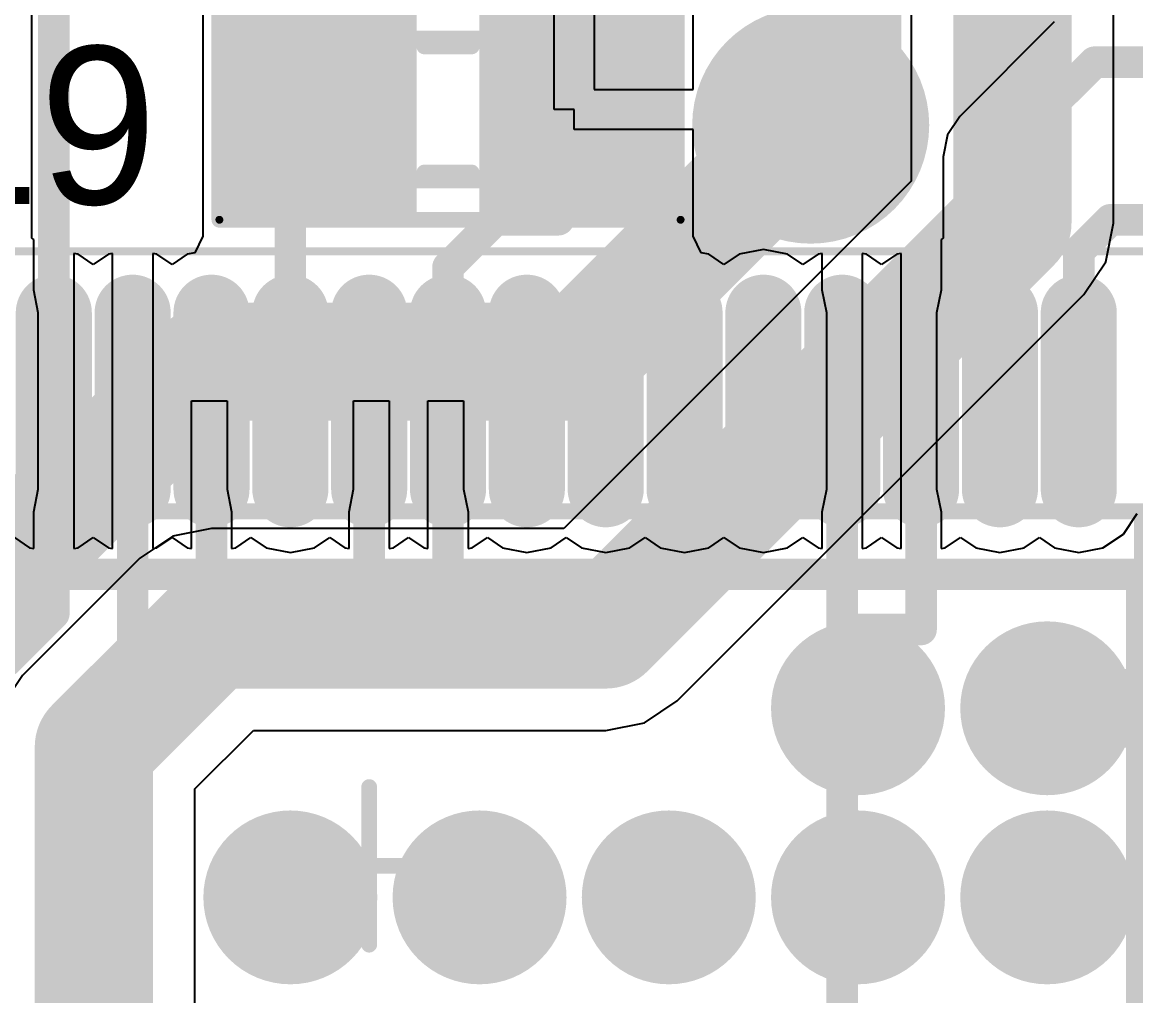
# Model space of a CAD drawing. Header units: millimetres. Extents: x 29.9 to 75.1, y 29.9 to 100.1.
# Drawn here: x 40.3 to 47.36, y 90.58 to 96.75 of the extents above; entities that cross this region are included whole.
import ezdxf

# ---------------------------------------------------------------- set-up
doc = ezdxf.new("R2010")
doc.units = ezdxf.units.MM
for name, color, linetype in [('BottomLayer', 5, 'Continuous'), ('BottomSolder', 6, 'Continuous'), ('Mechanical13', 56, 'Continuous'), ('Mechanical15', 56, 'Continuous'), ('MultiLayer', 9, 'Continuous'), ('TopLayer', 1, 'Continuous'), ('TopOverlay', 2, 'Continuous'), ('TopPaste', 8, 'Continuous'), ('TopSolder', 216, 'Continuous'), ('ViaHoleLayer', 16, 'Continuous')]:
    doc.layers.add(name, color=color, linetype=linetype)

# ---------------------------------------------------------------- blocks, each defined once
blk = doc.blocks.new('TSSOP38_1219')
at = {"layer": 'Mechanical13', "const_width": 0.0999998}
for points in [[(2.25000058, 4.90000036), (2.25000058, -4.899997819999999)], [(-2.24999804, -4.899997819999999), (2.25000058, -4.899997819999999)]]:
    blk.add_lwpolyline(points, dxfattribs=at)
at = {"layer": 'Mechanical13', "const_width": 0.0499999}
blk.add_lwpolyline([(2.2250019, -4.899997819999999, 1), (2.27499926, -4.899997819999999, 1)], format="xyb", close=True, dxfattribs=at)
blk.add_lwpolyline([(2.2250019, -4.899997819999999, 1), (2.27499926, -4.899997819999999, 1)], format="xyb", close=True, dxfattribs=at)
at = {"layer": 'Mechanical15'}
for points, const_width in [([(3.89999982, 5.1500024), (3.89999982, -5.149999859999999)], 0.0499999), ([(0, 0.50000154), (0, -0.499999)], 0.0999998), ([(-0.499999, 0), (0.50000154, 0)], 0.0999998)]:
    blk.add_lwpolyline(points, dxfattribs=dict(at, const_width=const_width))
at = {"layer": 'Mechanical15', "const_width": 0.0499999}
for points in [[(-0.02499868, 0.50000154, 1), (0.02499868, 0.50000154, 1)], [(-0.52499768, 0, 1), (-0.47500032, 0, 1)], [(0.47500286, 0, 1), (0.52500022, 0, 1)], [(-0.02499868, -0.499999, 1), (0.02499868, -0.499999, 1)]]:
    blk.add_lwpolyline(points, format="xyb", close=True, dxfattribs=at)
at = {"layer": 'TopLayer', "const_width": 0.2794}
for points in [[(2.38970312, 2.00000108), (3.51030032, 2.00000108)], [(2.38970312, 1.50000208), (3.51030032, 1.50000208)], [(2.38970312, 1.00000054), (3.51030032, 1.00000054)], [(2.38970312, 0.50000154), (3.51030032, 0.50000154)], [(2.38970312, 0), (3.51030032, 0)], [(2.38970312, -0.499999), (3.51030032, -0.499999)], [(2.38970312, -0.9999979999999999), (3.51030032, -0.9999979999999999)], [(2.38970312, -1.49999954), (3.51030032, -1.49999954)], [(2.38970312, -1.99999854), (3.51030032, -1.99999854)], [(2.38970312, -2.50000008), (3.51030032, -2.50000008)], [(2.38970312, -2.99999908), (3.51030032, -2.99999908)], [(2.38970312, -3.49999808), (3.51030032, -3.49999808)], [(2.38970312, -3.99999962), (3.51030032, -3.99999962)], [(2.38970312, -4.49999862), (3.51030032, -4.49999862)]]:
    blk.add_lwpolyline(points, dxfattribs=at)
at = {"layer": 'TopLayer', "const_width": 0.1397}
for points in [[(2.31985312, 2.00000108, 1), (2.45955312, 2.00000108, 1)], [(3.44045032, 2.00000108, 1), (3.58015032, 2.00000108, 1)], [(2.31985312, 1.50000208, 1), (2.45955312, 1.50000208, 1)], [(3.44045032, 1.50000208, 1), (3.58015032, 1.50000208, 1)], [(2.31985312, 1.00000054, 1), (2.45955312, 1.00000054, 1)], [(3.44045032, 1.00000054, 1), (3.58015032, 1.00000054, 1)], [(2.31985312, 0.50000154, 1), (2.45955312, 0.50000154, 1)], [(3.44045032, 0.50000154, 1), (3.58015032, 0.50000154, 1)], [(2.31985312, 0, 1), (2.45955312, 0, 1)], [(3.44045032, 0, 1), (3.58015032, 0, 1)], [(2.31985312, -0.499999, 1), (2.45955312, -0.499999, 1)], [(3.44045032, -0.499999, 1), (3.58015032, -0.499999, 1)], [(2.31985312, -0.9999979999999999, 1), (2.45955312, -0.9999979999999999, 1)], [(3.44045032, -0.9999979999999999, 1), (3.58015032, -0.9999979999999999, 1)], [(2.31985312, -1.49999954, 1), (2.45955312, -1.49999954, 1)], [(3.44045032, -1.49999954, 1), (3.58015032, -1.49999954, 1)], [(2.31985312, -1.99999854, 1), (2.45955312, -1.99999854, 1)], [(3.44045032, -1.99999854, 1), (3.58015032, -1.99999854, 1)], [(2.31985312, -2.50000008, 1), (2.45955312, -2.50000008, 1)], [(3.44045032, -2.50000008, 1), (3.58015032, -2.50000008, 1)], [(2.31985312, -2.99999908, 1), (2.45955312, -2.99999908, 1)], [(3.44045032, -2.99999908, 1), (3.58015032, -2.99999908, 1)], [(2.31985312, -3.49999808, 1), (2.45955312, -3.49999808, 1)], [(3.44045032, -3.49999808, 1), (3.58015032, -3.49999808, 1)], [(2.31985312, -3.99999962, 1), (2.45955312, -3.99999962, 1)], [(3.44045032, -3.99999962, 1), (3.58015032, -3.99999962, 1)], [(2.31985312, -4.49999862, 1), (2.45955312, -4.49999862, 1)], [(3.44045032, -4.49999862, 1), (3.58015032, -4.49999862, 1)]]:
    blk.add_lwpolyline(points, format="xyb", close=True, dxfattribs=at)
at = {"layer": 'TopOverlay', "const_width": 0.1999996}
for points in [[(1.85000138, 4.90000036), (1.85000138, -4.899997819999999)], [(-1.84999884, -4.899997819999999), (1.85000138, -4.899997819999999)]]:
    blk.add_lwpolyline(points, dxfattribs=at)
at = {"layer": 'TopOverlay', "const_width": 0.0999998}
blk.add_lwpolyline([(1.80000148, -4.899997819999999, 1), (1.90000128, -4.899997819999999, 1)], format="xyb", close=True, dxfattribs=at)
blk.add_lwpolyline([(1.80000148, -4.899997819999999, 1), (1.90000128, -4.899997819999999, 1)], format="xyb", close=True, dxfattribs=at)
at = {"layer": 'TopPaste', "const_width": 0.2794}
for points in [[(2.38970312, 2.00000108), (3.51030032, 2.00000108)], [(2.38970312, 1.50000208), (3.51030032, 1.50000208)], [(2.38970312, 1.00000054), (3.51030032, 1.00000054)], [(2.38970312, 0.50000154), (3.51030032, 0.50000154)], [(2.38970312, 0), (3.51030032, 0)], [(2.38970312, -0.499999), (3.51030032, -0.499999)], [(2.38970312, -0.9999979999999999), (3.51030032, -0.9999979999999999)], [(2.38970312, -1.49999954), (3.51030032, -1.49999954)], [(2.38970312, -1.99999854), (3.51030032, -1.99999854)], [(2.38970312, -2.50000008), (3.51030032, -2.50000008)], [(2.38970312, -2.99999908), (3.51030032, -2.99999908)], [(2.38970312, -3.49999808), (3.51030032, -3.49999808)], [(2.38970312, -3.99999962), (3.51030032, -3.99999962)], [(2.38970312, -4.49999862), (3.51030032, -4.49999862)]]:
    blk.add_lwpolyline(points, dxfattribs=at)
at = {"layer": 'TopPaste', "const_width": 0.1397}
for points in [[(2.31985312, 2.00000108, 1), (2.45955312, 2.00000108, 1)], [(3.44045032, 2.00000108, 1), (3.58015032, 2.00000108, 1)], [(2.31985312, 1.50000208, 1), (2.45955312, 1.50000208, 1)], [(3.44045032, 1.50000208, 1), (3.58015032, 1.50000208, 1)], [(2.31985312, 1.00000054, 1), (2.45955312, 1.00000054, 1)], [(3.44045032, 1.00000054, 1), (3.58015032, 1.00000054, 1)], [(2.31985312, 0.50000154, 1), (2.45955312, 0.50000154, 1)], [(3.44045032, 0.50000154, 1), (3.58015032, 0.50000154, 1)], [(2.31985312, 0, 1), (2.45955312, 0, 1)], [(3.44045032, 0, 1), (3.58015032, 0, 1)], [(2.31985312, -0.499999, 1), (2.45955312, -0.499999, 1)], [(3.44045032, -0.499999, 1), (3.58015032, -0.499999, 1)], [(2.31985312, -0.9999979999999999, 1), (2.45955312, -0.9999979999999999, 1)], [(3.44045032, -0.9999979999999999, 1), (3.58015032, -0.9999979999999999, 1)], [(2.31985312, -1.49999954, 1), (2.45955312, -1.49999954, 1)], [(3.44045032, -1.49999954, 1), (3.58015032, -1.49999954, 1)], [(2.31985312, -1.99999854, 1), (2.45955312, -1.99999854, 1)], [(3.44045032, -1.99999854, 1), (3.58015032, -1.99999854, 1)], [(2.31985312, -2.50000008, 1), (2.45955312, -2.50000008, 1)], [(3.44045032, -2.50000008, 1), (3.58015032, -2.50000008, 1)], [(2.31985312, -2.99999908, 1), (2.45955312, -2.99999908, 1)], [(3.44045032, -2.99999908, 1), (3.58015032, -2.99999908, 1)], [(2.31985312, -3.49999808, 1), (2.45955312, -3.49999808, 1)], [(3.44045032, -3.49999808, 1), (3.58015032, -3.49999808, 1)], [(2.31985312, -3.99999962, 1), (2.45955312, -3.99999962, 1)], [(3.44045032, -3.99999962, 1), (3.58015032, -3.99999962, 1)], [(2.31985312, -4.49999862, 1), (2.45955312, -4.49999862, 1)], [(3.44045032, -4.49999862, 1), (3.58015032, -4.49999862, 1)]]:
    blk.add_lwpolyline(points, format="xyb", close=True, dxfattribs=at)
at = {"layer": 'TopSolder', "const_width": 0.4826}
for points in [[(2.38970312, 2.00000108), (3.51030032, 2.00000108)], [(2.38970312, 1.50000208), (3.51030032, 1.50000208)], [(2.38970312, 1.00000054), (3.51030032, 1.00000054)], [(2.38970312, 0.50000154), (3.51030032, 0.50000154)], [(2.38970312, 0), (3.51030032, 0)], [(2.38970312, -0.499999), (3.51030032, -0.499999)], [(2.38970312, -0.9999979999999999), (3.51030032, -0.9999979999999999)], [(2.38970312, -1.49999954), (3.51030032, -1.49999954)], [(2.38970312, -1.99999854), (3.51030032, -1.99999854)], [(2.38970312, -2.50000008), (3.51030032, -2.50000008)], [(2.38970312, -2.99999908), (3.51030032, -2.99999908)], [(2.38970312, -3.49999808), (3.51030032, -3.49999808)], [(2.38970312, -3.99999962), (3.51030032, -3.99999962)], [(2.38970312, -4.49999862), (3.51030032, -4.49999862)]]:
    blk.add_lwpolyline(points, dxfattribs=at)
at = {"layer": 'TopSolder', "const_width": 0.2413}
for points in [[(2.26905312, 2.00000108, 1), (2.51035312, 2.00000108, 1)], [(3.38965032, 2.00000108, 1), (3.63095032, 2.00000108, 1)], [(2.26905312, 1.50000208, 1), (2.51035312, 1.50000208, 1)], [(3.38965032, 1.50000208, 1), (3.63095032, 1.50000208, 1)], [(2.26905312, 1.00000054, 1), (2.51035312, 1.00000054, 1)], [(3.38965032, 1.00000054, 1), (3.63095032, 1.00000054, 1)], [(2.26905312, 0.50000154, 1), (2.51035312, 0.50000154, 1)], [(3.38965032, 0.50000154, 1), (3.63095032, 0.50000154, 1)], [(2.26905312, 0, 1), (2.51035312, 0, 1)], [(3.38965032, 0, 1), (3.63095032, 0, 1)], [(2.26905312, -0.499999, 1), (2.51035312, -0.499999, 1)], [(3.38965032, -0.499999, 1), (3.63095032, -0.499999, 1)], [(2.26905312, -0.9999979999999999, 1), (2.51035312, -0.9999979999999999, 1)], [(3.38965032, -0.9999979999999999, 1), (3.63095032, -0.9999979999999999, 1)], [(2.26905312, -1.49999954, 1), (2.51035312, -1.49999954, 1)], [(3.38965032, -1.49999954, 1), (3.63095032, -1.49999954, 1)], [(2.26905312, -1.99999854, 1), (2.51035312, -1.99999854, 1)], [(3.38965032, -1.99999854, 1), (3.63095032, -1.99999854, 1)], [(2.26905312, -2.50000008, 1), (2.51035312, -2.50000008, 1)], [(3.38965032, -2.50000008, 1), (3.63095032, -2.50000008, 1)], [(2.26905312, -2.99999908, 1), (2.51035312, -2.99999908, 1)], [(3.38965032, -2.99999908, 1), (3.63095032, -2.99999908, 1)], [(2.26905312, -3.49999808, 1), (2.51035312, -3.49999808, 1)], [(3.38965032, -3.49999808, 1), (3.63095032, -3.49999808, 1)], [(2.26905312, -3.99999962, 1), (2.51035312, -3.99999962, 1)], [(3.38965032, -3.99999962, 1), (3.63095032, -3.99999962, 1)], [(2.26905312, -4.49999862, 1), (2.51035312, -4.49999862, 1)], [(3.38965032, -4.49999862, 1), (3.63095032, -4.49999862, 1)]]:
    blk.add_lwpolyline(points, format="xyb", close=True, dxfattribs=at)
blk = doc.blocks.new('SMD_C_0603_1291')
at = {"layer": 'Mechanical13', "const_width": 0.0999998}
for points in [[(0.8999982, 0.4499991), (-0.90000074, 0.4499991)], [(-0.90000074, 0.4499991), (-0.90000074, -0.45000164)], [(0.8999982, 0.4499991), (0.8999982, -0.45000164)], [(0.8999982, -0.45000164), (-0.90000074, -0.45000164)]]:
    blk.add_lwpolyline(points, dxfattribs=at)
at = {"layer": 'Mechanical13', "const_width": 0.0499999}
for points in [[(-0.9249994199999999, 0.4499991, 1), (-0.8750020599999999, 0.4499991, 1)], [(-0.9249994199999999, 0.4499991, 1), (-0.8750020599999999, 0.4499991, 1)], [(0.8749995199999999, 0.4499991, 1), (0.9249968799999999, 0.4499991, 1)], [(0.8749995199999999, 0.4499991, 1), (0.9249968799999999, 0.4499991, 1)], [(-0.9249994199999999, -0.45000164, 1), (-0.8750020599999999, -0.45000164, 1)], [(-0.9249994199999999, -0.45000164, 1), (-0.8750020599999999, -0.45000164, 1)], [(0.8749995199999999, -0.45000164, 1), (0.9249968799999999, -0.45000164, 1)], [(0.8749995199999999, -0.45000164, 1), (0.9249968799999999, -0.45000164, 1)]]:
    blk.add_lwpolyline(points, format="xyb", close=True, dxfattribs=at)
at = {"layer": 'Mechanical15', "const_width": 0.0499999}
for points in [[(1.44999964, 0.7000011399999999), (-1.47500086, 0.7000011399999999)], [(-1.47500086, 0.7000011399999999), (-1.47500086, -0.7000011399999999)], [(1.44999964, 0.7000011399999999), (1.44999964, -0.7000011399999999)], [(1.44999964, -0.7000011399999999), (-1.47500086, -0.7000011399999999)]]:
    blk.add_lwpolyline(points, dxfattribs=at)
at = {"layer": 'Mechanical15', "const_width": 0.02499868}
for points in [[(-1.4875002, 0.7000011399999999, 1), (-1.46250152, 0.7000011399999999, 1)], [(-1.4875002, 0.7000011399999999, 1), (-1.46250152, 0.7000011399999999, 1)], [(1.4375003, 0.7000011399999999, 1), (1.46249898, 0.7000011399999999, 1)], [(1.4375003, 0.7000011399999999, 1), (1.46249898, 0.7000011399999999, 1)], [(-1.4875002, -0.7000011399999999, 1), (-1.46250152, -0.7000011399999999, 1)], [(-1.4875002, -0.7000011399999999, 1), (-1.46250152, -0.7000011399999999, 1)], [(1.4375003, -0.7000011399999999, 1), (1.46249898, -0.7000011399999999, 1)], [(1.4375003, -0.7000011399999999, 1), (1.46249898, -0.7000011399999999, 1)]]:
    blk.add_lwpolyline(points, format="xyb", close=True, dxfattribs=at)
at = {"layer": 'TopLayer'}
for points in [[(-0.30000194, -0.5499989), (-0.30000194, 0.5499989), (-1.29999994, -0.5499989), (-1.29999994, 0.5499989)], [(1.2999974, -0.5499989), (1.2999974, 0.5499989), (0.2999994, -0.5499989), (0.2999994, 0.5499989)]]:
    blk.add_solid(points, dxfattribs=at)
at = {"layer": 'TopOverlay', "const_width": 0.0999998}
for points in [[(1.44999964, 0.7000011399999999), (-1.44999964, 0.7000011399999999)], [(-1.44999964, 0.7000011399999999), (-1.44999964, -0.7000011399999999)], [(1.44999964, 0.7000011399999999), (1.44999964, -0.7000011399999999)], [(0.1499997, 0.3999992), (-0.1499997, 0.3999992)], [(0.1499997, -0.40000174), (-0.1499997, -0.40000174)], [(1.44999964, -0.7000011399999999), (-1.44999964, -0.7000011399999999)]]:
    blk.add_lwpolyline(points, dxfattribs=at)
at = {"layer": 'TopOverlay', "const_width": 0.0499999}
for points in [[(-1.47499832, 0.7000011399999999, 1), (-1.42500096, 0.7000011399999999, 1)], [(-1.47499832, 0.7000011399999999, 1), (-1.42500096, 0.7000011399999999, 1)], [(1.42500096, 0.7000011399999999, 1), (1.47499832, 0.7000011399999999, 1)], [(1.42500096, 0.7000011399999999, 1), (1.47499832, 0.7000011399999999, 1)], [(-0.17499838, 0.3999992, 1), (-0.12500102, 0.3999992, 1)], [(0.12500102, 0.3999992, 1), (0.17499838, 0.3999992, 1)], [(-0.17499838, -0.40000174, 1), (-0.12500102, -0.40000174, 1)], [(0.12500102, -0.40000174, 1), (0.17499838, -0.40000174, 1)], [(-1.47499832, -0.7000011399999999, 1), (-1.42500096, -0.7000011399999999, 1)], [(-1.47499832, -0.7000011399999999, 1), (-1.42500096, -0.7000011399999999, 1)], [(1.42500096, -0.7000011399999999, 1), (1.47499832, -0.7000011399999999, 1)], [(1.42500096, -0.7000011399999999, 1), (1.47499832, -0.7000011399999999, 1)]]:
    blk.add_lwpolyline(points, format="xyb", close=True, dxfattribs=at)
at = {"layer": 'TopPaste'}
for points in [[(-0.30000194, -0.5499989), (-0.30000194, 0.5499989), (-1.29999994, -0.5499989), (-1.29999994, 0.5499989)], [(1.2999974, -0.5499989), (1.2999974, 0.5499989), (0.2999994, -0.5499989), (0.2999994, 0.5499989)]]:
    blk.add_solid(points, dxfattribs=at)
at = {"layer": 'TopSolder'}
for points in [[(-0.19840194, -0.6515989), (-0.19840194, 0.6515989), (-1.40159994, -0.6515989), (-1.40159994, 0.6515989)], [(1.4015974, -0.6515989), (1.4015974, 0.6515989), (0.1983994, -0.6515989), (0.1983994, 0.6515989)]]:
    blk.add_solid(points, dxfattribs=at)

msp = doc.modelspace()

# ---------------------------------------------------------------- linework, layer by layer
at = {"layer": 'BottomLayer'}
for p, q in [((47.2203272, 95.47900385999999), (47.2203272, 98.12100009999999)), ((45.937678, 97.55867712), (45.937678, 95.74464976)), ((45.937678, 95.74464976), (43.73435754, 93.54132675999999)), ((47.1715084, 95.2335789), (47.2203272, 95.47900385999999)), ((47.03248911999999, 95.02551987999999), (47.1715084, 95.2335789)), ((44.45348488, 92.44651818), (47.03248911999999, 95.02551987999999)), ((41.2545784, 93.49250796), (41.04651938, 93.35348614)), ((41.50000336, 93.54132675999999), (41.2545784, 93.49250796)), ((43.73435754, 93.54132675999999), (41.50000336, 93.54132675999999)), ((41.04651938, 93.35348614), (40.30051884, 92.60748559999999)), ((40.30051884, 92.60748559999999), (40.16149702, 92.39942658)), ((44.24542586, 92.30749636), (44.45348488, 92.44651818)), ((44.0000009, 92.25867756), (44.24542586, 92.30749636)), ((41.39532742, 91.88835825999999), (41.76564672, 92.25867756)), ((41.76564672, 92.25867756), (44.0000009, 92.25867756)), ((41.39532742, 89.51164216), (41.39532742, 91.88835825999999))]:
    msp.add_line(p, q, dxfattribs=at)
for points, const_width in [([(46.5790026, 95.47900385999999), (46.5790026, 98.12100009999999)], 0.75000104), ([(45.10000124, 96.10000083999999), (45.30000084, 96.10000083999999)], 0.75000104), ([(45.10000124, 96.10000083999999), (45.40000063999999, 95.80000143999999)], 0.75000104), ([(43.8000013, 94.60000129999999), (45.00000144, 95.80000143999999)], 0.75000104), ([(45.00000144, 95.80000143999999), (45.40000063999999, 95.80000143999999)], 0.75000104), ([(44.0000009, 92.90000216), (46.5790026, 95.47900385999999)], 0.75000104), ([(39.75000178, 92.85000226), (41.50000082, 94.60000129999999)], 0.75000104), ([(41.50000082, 94.60000129999999), (43.8000013, 94.60000129999999)], 0.75000104), ([(40.75400282, 92.15400161999999), (41.50000336, 92.90000216)], 0.75000104), ([(41.50000336, 92.90000216), (44.0000009, 92.90000216)], 0.75000104), ([(46.80000545999999, 92.40001077999999), (56.00000992, 92.40001077999999)], 0.499999), ([(40.75400282, 89.2459988), (40.75400282, 92.15400161999999)], 0.75000104)]:
    msp.add_lwpolyline(points, dxfattribs=dict(at, const_width=const_width))
for points, const_width in [([(44.97500022, 96.10000083999999, 1), (45.62500146, 96.10000083999999, 1)], 0.6499986999999999), ([(43.57500048, 96.20000064, 1), (44.02500212, 96.20000064, 1)], 0.4499991), ([(44.91250098, 96.10000083999999, 1), (45.2875015, 96.10000083999999, 1)], 0.37500052), ([(44.91250098, 96.10000083999999, 1), (45.2875015, 96.10000083999999, 1)], 0.37500052), ([(45.11250058, 96.10000083999999, 1), (45.4875011, 96.10000083999999, 1)], 0.37500052), ([(44.81250118, 95.80000143999999, 1), (45.1875017, 95.80000143999999, 1)], 0.37500052), ([(44.81250118, 95.80000143999999, 1), (45.1875017, 95.80000143999999, 1)], 0.37500052), ([(45.21250037999999, 95.80000143999999, 1), (45.58750089999999, 95.80000143999999, 1)], 0.37500052), ([(45.21250037999999, 95.80000143999999, 1), (45.58750089999999, 95.80000143999999, 1)], 0.37500052), ([(46.39150234, 95.47900385999999, 1), (46.76650286, 95.47900385999999, 1)], 0.37500052), ([(46.39150234, 95.47900385999999, 1), (46.76650286, 95.47900385999999, 1)], 0.37500052), ([(41.31250056, 94.60000129999999, 1), (41.68750108, 94.60000129999999, 1)], 0.37500052), ([(41.31250056, 94.60000129999999, 1), (41.68750108, 94.60000129999999, 1)], 0.37500052), ([(43.61250104, 94.60000129999999, 1), (43.98750156, 94.60000129999999, 1)], 0.37500052), ([(43.61250104, 94.60000129999999, 1), (43.98750156, 94.60000129999999, 1)], 0.37500052), ([(41.3125031, 92.90000216, 1), (41.68750362, 92.90000216, 1)], 0.37500052), ([(41.3125031, 92.90000216, 1), (41.68750362, 92.90000216, 1)], 0.37500052), ([(43.81250064, 92.90000216, 1), (44.18750116, 92.90000216, 1)], 0.37500052), ([(43.81250064, 92.90000216, 1), (44.18750116, 92.90000216, 1)], 0.37500052), ([(45.3750045, 92.40001077999999, 1), (45.82500614, 92.40001077999999, 1)], 0.4499991), ([(46.57500464, 92.40001077999999, 1), (47.02500628, 92.40001077999999, 1)], 0.4499991), ([(46.67500698, 92.40001077999999, 1), (46.92500394, 92.40001077999999, 1)], 0.2499995), ([(40.56650256, 92.15400161999999, 1), (40.94150308, 92.15400161999999, 1)], 0.37500052), ([(40.56650256, 92.15400161999999, 1), (40.94150308, 92.15400161999999, 1)], 0.37500052), ([(41.77500408, 91.20001063999999, 1), (42.22500572, 91.20001063999999, 1)], 0.4499991), ([(42.97500422, 91.20001063999999, 1), (43.42500586, 91.20001063999999, 1)], 0.4499991), ([(44.17500436, 91.20001063999999, 1), (44.625006, 91.20001063999999, 1)], 0.4499991), ([(45.3750045, 91.20001063999999, 1), (45.82500614, 91.20001063999999, 1)], 0.4499991), ([(46.57500464, 91.20001063999999, 1), (47.02500628, 91.20001063999999, 1)], 0.4499991)]:
    msp.add_lwpolyline(points, format="xyb", close=True, dxfattribs=dict(at, const_width=const_width))
at = {"layer": 'BottomSolder'}
for points, const_width in [([(44.92420022, 96.10000083999999, 1), (45.67580146, 96.10000083999999, 1)], 0.7515987), ([(43.52420048, 96.20000064, 1), (44.07580212, 96.20000064, 1)], 0.5515991), ([(45.3242045, 92.40001077999999, 1), (45.87580613999999, 92.40001077999999, 1)], 0.5515991), ([(46.52420464, 92.40001077999999, 1), (47.07580627999999, 92.40001077999999, 1)], 0.5515991), ([(41.72420408, 91.20001063999999, 1), (42.27580572, 91.20001063999999, 1)], 0.5515991), ([(42.92420422, 91.20001063999999, 1), (43.47580585999999, 91.20001063999999, 1)], 0.5515991), ([(44.12420436, 91.20001063999999, 1), (44.67580599999999, 91.20001063999999, 1)], 0.5515991), ([(45.3242045, 91.20001063999999, 1), (45.87580613999999, 91.20001063999999, 1)], 0.5515991), ([(46.52420464, 91.20001063999999, 1), (47.07580627999999, 91.20001063999999, 1)], 0.5515991)]:
    msp.add_lwpolyline(points, format="xyb", close=True, dxfattribs=dict(at, const_width=const_width))
at = {"layer": 'MultiLayer'}
for points, const_width in [([(44.97500022, 96.10000083999999, 1), (45.62500146, 96.10000083999999, 1)], 0.6499986999999999), ([(43.57500048, 96.20000064, 1), (44.02500212, 96.20000064, 1)], 0.4499991), ([(45.3750045, 92.40001077999999, 1), (45.82500614, 92.40001077999999, 1)], 0.4499991), ([(46.57500464, 92.40001077999999, 1), (47.02500628, 92.40001077999999, 1)], 0.4499991), ([(41.77500408, 91.20001063999999, 1), (42.22500572, 91.20001063999999, 1)], 0.4499991), ([(42.97500422, 91.20001063999999, 1), (43.42500586, 91.20001063999999, 1)], 0.4499991), ([(44.17500436, 91.20001063999999, 1), (44.625006, 91.20001063999999, 1)], 0.4499991), ([(45.3750045, 91.20001063999999, 1), (45.82500614, 91.20001063999999, 1)], 0.4499991), ([(46.57500464, 91.20001063999999, 1), (47.02500628, 91.20001063999999, 1)], 0.4499991)]:
    msp.add_lwpolyline(points, format="xyb", close=True, dxfattribs=dict(at, const_width=const_width))
at = {"layer": 'TopLayer'}
for p, q in [((40.36093528, 95.38415264), (40.36093528, 96.99600108)), ((41.44600295999999, 97.003997), (41.44600295999999, 95.39600428)), ((43.67300384, 96.20000318), (43.67300384, 97.00399954)), ((43.92700384, 97.00399954), (43.92700384, 96.32700317999999)), ((44.5540003, 96.32700317999999), (44.55400284, 96.94417999999999)), ((46.84478058, 96.75521923999999), (46.24478178, 96.15522044)), ((43.92700384, 96.32700317999999), (44.5540003, 96.32700317999999)), ((43.80000384, 96.20000318), (43.67300384, 96.20000318)), ((43.80000384, 96.07300318), (43.80000384, 96.20000318)), ((46.24478178, 96.15522044), (46.16654216, 96.03812389999999)), ((44.5540003, 96.07300318), (43.80000384, 96.07300318)), ((44.5540003, 95.43046446), (44.5540003, 96.07300318)), ((46.16654216, 96.03812389999999), (46.13906698, 95.90000124)), ((46.13906698, 95.90000124), (46.13906698, 95.38415264)), ((44.55400284, 95.39600173999999), (44.5540003, 95.43046446)), ((40.37300028, 95.37425171999999), (40.36093528, 95.38415264)), ((40.37300028, 95.05341924), (40.37300028, 95.37425171999999)), ((41.44600295999999, 95.39600428), (41.39385168, 95.2906019)), ((44.60614904, 95.2906019), (44.55400284, 95.39600173999999)), ((46.13906698, 95.38415264), (46.12699944, 95.37424664)), ((46.12699944, 95.37424664), (46.12699944, 95.05340654)), ((40.6536144, 95.28116071999999), (40.62700028, 95.28645408)), ((40.62700028, 95.28645408), (40.62700028, 94.35000941999999)), ((40.74999978, 95.21675902), (40.6536144, 95.28116071999999)), ((40.84638516, 95.28116071999999), (40.74999978, 95.21675902)), ((40.87299927999999, 95.28645408), (40.84638516, 95.28116071999999)), ((40.87299927999999, 94.35000941999999), (40.87299927999999, 95.28645408)), ((41.1536134, 95.28116071999999), (41.12699928, 95.28645408)), ((41.12699928, 95.28645408), (41.12699928, 94.35000941999999)), ((41.25000132, 95.21675648), (41.1536134, 95.28116071999999)), ((41.3463867, 95.28116071999999), (41.25000132, 95.21675648)), ((41.39385168, 95.2906019), (41.3463867, 95.28116071999999)), ((44.65361402, 95.28116071999999), (44.60614904, 95.2906019)), ((44.7499994, 95.21675648), (44.65361402, 95.28116071999999)), ((44.84638732, 95.28116071999999), (44.7499994, 95.21675648)), ((45.00000144, 95.31171692), (44.84638732, 95.28116071999999)), ((45.15361556, 95.28116071999999), (45.00000144, 95.31171692)), ((45.25000094, 95.21675902), (45.15361556, 95.28116071999999)), ((45.34638632, 95.28116071999999), (45.25000094, 95.21675902)), ((45.37300044, 95.28645408), (45.34638632, 95.28116071999999)), ((45.37300044, 95.05341924), (45.37300044, 95.28645408)), ((45.65361455999999, 95.28116071999999), (45.62700044, 95.28645408)), ((45.62700044, 95.28645408), (45.62700044, 94.35000941999999)), ((45.74999994, 95.21675902), (45.65361455999999, 95.28116071999999)), ((45.84638532, 95.28116071999999), (45.74999994, 95.21675902)), ((45.87299944, 95.28645408), (45.84638532, 95.28116071999999)), ((45.87299944, 94.35000941999999), (45.87299944, 95.28645408)), ((40.40146606, 94.91030801999999), (40.37300028, 95.05341924)), ((45.40146622, 94.91030801999999), (45.37300044, 95.05341924)), ((46.12699944, 95.05340654), (46.0985362, 94.91030801999999)), ((40.40146606, 94.35000941999999), (40.40146606, 94.91030801999999)), ((45.40146622, 94.35000941999999), (45.40146622, 94.91030801999999)), ((46.0985362, 94.91030801999999), (46.0985362, 94.35000941999999)), ((40.40146606, 93.78971082), (40.40146606, 94.35000941999999)), ((40.62700028, 94.35000941999999), (40.62700028, 93.4135546)), ((40.87299927999999, 93.4135546), (40.87299927999999, 94.35000941999999)), ((41.12699928, 94.35000941999999), (41.12699928, 93.4135546)), ((41.37300081999999, 93.4135546), (41.37300081999999, 94.35000941999999)), ((41.37300081999999, 94.35000941999999), (41.59853503999999, 94.35000941999999)), ((41.59853503999999, 94.35000941999999), (41.59853503999999, 93.78971082)), ((42.4014646, 93.78971082), (42.4014646, 94.35000941999999)), ((42.4014646, 94.35000941999999), (42.62700135999999, 94.35000941999999)), ((42.62700135999999, 94.35000941999999), (42.62700135999999, 93.4135546)), ((42.87300036, 93.4135546), (42.87300036, 94.35000941999999)), ((42.87300036, 94.35000941999999), (43.09853458, 94.35000941999999)), ((43.09853458, 94.35000941999999), (43.09853458, 93.78971082)), ((45.40146622, 93.78971082), (45.40146622, 94.35000941999999)), ((45.62700044, 94.35000941999999), (45.62700044, 93.4135546)), ((45.87299944, 93.4135546), (45.87299944, 94.35000941999999)), ((46.0985362, 94.35000941999999), (46.0985362, 93.78971082)), ((40.37300028, 93.6465996), (40.40146606, 93.78971082)), ((41.59853503999999, 93.78971082), (41.62700082, 93.6465996)), ((42.37300136, 93.6466123), (42.4014646, 93.78971082)), ((43.09853458, 93.78971082), (43.12700036, 93.6465996)), ((45.37300044, 93.6465996), (45.40146622, 93.78971082)), ((46.0985362, 93.78971082), (46.12699944, 93.6466123)), ((40.37300028, 93.4135546), (40.37300028, 93.6465996)), ((41.62700082, 93.6465996), (41.62700082, 93.4135546)), ((42.37300136, 93.4135546), (42.37300136, 93.6466123)), ((43.12700036, 93.6465996), (43.12700036, 93.4135546)), ((45.37300044, 93.4135546), (45.37300044, 93.6465996)), ((46.12699944, 93.6466123), (46.12699944, 93.4135546)), ((47.28384244, 93.50586328), (47.37085776, 93.63609161999999)), ((47.1536141, 93.41884796), (47.28384244, 93.50586328)), ((40.25000078, 93.48324966), (40.34638615999999, 93.41884796)), ((40.6536144, 93.41884796), (40.74999978, 93.48324966)), ((40.74999978, 93.48324966), (40.84638516, 93.41884796)), ((41.1536134, 93.41884796), (41.25000132, 93.4832522)), ((41.25000132, 93.4832522), (41.3463867, 93.41884796)), ((41.65361494, 93.41884796), (41.75000032, 93.48324966)), ((41.75000032, 93.48324966), (41.8463857, 93.41884796)), ((42.15361394, 93.41884796), (42.24999932, 93.4832522)), ((42.24999932, 93.4832522), (42.34638724, 93.41884796)), ((42.65361548, 93.41884796), (42.75000086, 93.48324966)), ((42.75000086, 93.48324966), (42.84638624, 93.41884796)), ((43.15361447999999, 93.41884796), (43.24999986, 93.48324966)), ((43.24999986, 93.48324966), (43.34638524, 93.41884796)), ((43.65361348, 93.41884796), (43.7500014, 93.4832522)), ((43.7500014, 93.4832522), (43.84638678, 93.41884796)), ((44.15361502, 93.41884796), (44.2500004, 93.48324966)), ((44.2500004, 93.48324966), (44.34638578, 93.41884796)), ((44.65361402, 93.41884796), (44.7499994, 93.4832522)), ((44.7499994, 93.4832522), (44.84638732, 93.41884796)), ((45.15361556, 93.41884796), (45.25000094, 93.48324966)), ((45.25000094, 93.48324966), (45.34638632, 93.41884796)), ((45.65361455999999, 93.41884796), (45.74999994, 93.48324966)), ((45.74999994, 93.48324966), (45.84638532, 93.41884796)), ((46.15361356, 93.41884796), (46.25000147999999, 93.4832522)), ((46.25000147999999, 93.4832522), (46.34638686, 93.41884796)), ((46.6536151, 93.41884796), (46.75000048, 93.48324966)), ((46.75000048, 93.48324966), (46.84638586, 93.41884796)), ((40.34638615999999, 93.41884796), (40.37300028, 93.4135546)), ((40.62700028, 93.4135546), (40.6536144, 93.41884796)), ((40.84638516, 93.41884796), (40.87299927999999, 93.4135546)), ((41.12699928, 93.4135546), (41.1536134, 93.41884796)), ((41.3463867, 93.41884796), (41.37300081999999, 93.4135546)), ((41.62700082, 93.4135546), (41.65361494, 93.41884796)), ((41.8463857, 93.41884796), (41.99999982, 93.38829176)), ((41.99999982, 93.38829176), (42.15361394, 93.41884796)), ((42.34638724, 93.41884796), (42.37300136, 93.4135546)), ((42.62700135999999, 93.4135546), (42.65361548, 93.41884796)), ((42.84638624, 93.41884796), (42.87300036, 93.4135546)), ((43.12700036, 93.4135546), (43.15361447999999, 93.41884796)), ((43.34638524, 93.41884796), (43.49999936, 93.38829176)), ((43.49999936, 93.38829176), (43.65361348, 93.41884796)), ((43.84638678, 93.41884796), (44.0000009, 93.38829176)), ((44.0000009, 93.38829176), (44.15361502, 93.41884796)), ((44.34638578, 93.41884796), (44.4999999, 93.38829176)), ((44.4999999, 93.38829176), (44.65361402, 93.41884796)), ((44.84638732, 93.41884796), (45.00000144, 93.38829176)), ((45.00000144, 93.38829176), (45.15361556, 93.41884796)), ((45.34638632, 93.41884796), (45.37300044, 93.4135546)), ((45.62700044, 93.4135546), (45.65361455999999, 93.41884796)), ((45.84638532, 93.41884796), (45.87299944, 93.4135546)), ((46.12699944, 93.4135546), (46.15361356, 93.41884796)), ((46.34638686, 93.41884796), (46.50000098, 93.38829176)), ((46.50000098, 93.38829176), (46.6536151, 93.41884796)), ((46.84638586, 93.41884796), (46.99999998, 93.38829176)), ((46.99999998, 93.38829176), (47.1536141, 93.41884796))]:
    msp.add_line(p, q, dxfattribs=at)
for points, const_width in [([(45.50000044, 96.30000043999999), (45.50000044, 98.30000152)], 0.75000104), ([(42.29999922, 96.2999979), (42.29999922, 98.20000171999999)], 0.499999), ([(40.50000027999999, 94.35000434), (40.50000027999999, 98.20000171999999)], 0.1999996), ([(43.8000013, 96.20000064), (43.8000013, 97.10000138)], 0.499999), ([(45.30000084, 96.10000083999999), (45.50000044, 96.30000043999999)], 0.75000104), ([(46.50000098, 95.90000124), (47.09999978, 96.50000003999999)], 0.1999996), ([(47.09999978, 96.50000003999999), (48.50000206, 96.50000003999999)], 0.1999996), ([(42.20000195999999, 96.20000064), (42.29999922, 96.2999979)], 0.499999), ([(41.99999982, 95.99999849999999), (42.20000195999999, 96.20000064)], 0.1999996), ([(43.7000015, 96.10000083999999), (43.8000013, 96.20000064)], 0.1999996), ([(43.7000015, 95.50000204), (43.7000015, 96.10000083999999)], 0.1999996), ([(41.99999982, 94.35000434), (41.99999982, 95.99999849999999)], 0.1999996), ([(46.50000098, 94.35000434), (46.50000098, 95.90000124)], 0.1999996), ([(43.00000035999999, 95.2000001), (43.3000023, 95.50000204)], 0.1999996), ([(43.3000023, 95.50000204), (43.7000015, 95.50000204)], 0.1999996), ([(46.99999998, 95.29999989999999), (47.20000212, 95.50000204)], 0.1999996), ([(47.20000212, 95.50000204), (47.60000132, 95.50000204)], 0.1999996), ([(46.99999998, 94.35000434), (46.99999998, 95.29999989999999)], 0.1999996), ([(43.00000035999999, 94.35000434), (43.00000035999999, 95.2000001)], 0.1999996), ([(40.50000027999999, 92.99999942), (40.50000027999999, 94.35000434)], 0.1999996), ([(40.99999928, 92.80000236), (40.99999928, 94.35000434)], 0.1999996), ([(41.50000082, 94.35000434), (41.50000336, 94.3500018)], 0.1999996), ([(41.50000336, 92.80000236), (41.50000336, 94.3500018)], 0.1999996), ([(42.50000136, 92.80000236), (42.50000136, 94.35000434)], 0.1999996), ([(43.00000035999999, 92.80000236), (43.00000035999999, 94.35000434)], 0.1999996), ([(45.50000044, 92.90000216), (45.50000044, 94.35000434)], 0.1999996), ([(45.99999944, 92.9000047), (45.99999944, 94.35000434)], 0.1999996), ([(40.20000088, 92.70000001999999), (40.50000027999999, 92.99999942)], 0.1999996), ([(45.50000044, 92.90000216), (45.50000298, 92.9000047)], 0.1999996), ([(45.50000044, 90.19999994), (45.50000044, 92.90000216)], 0.1999996), ([(45.50000298, 92.9000047), (45.99999944, 92.9000047)], 0.1999996), ([(40.99999928, 92.80000236), (41.50000336, 92.80000236)], 0.1999996), ([(41.50000336, 92.80000236), (42.50000136, 92.80000236)], 0.1999996), ([(42.50000136, 92.80000236), (43.00000035999999, 92.80000236)], 0.1999996), ([(39.50000228, 92.70000001999999), (40.20000088, 92.70000001999999)], 0.1999996)]:
    msp.add_lwpolyline(points, dxfattribs=dict(at, const_width=const_width))
for points, const_width in [([(44.97500022, 96.10000083999999, 1), (45.62500146, 96.10000083999999, 1)], 0.6499986999999999), ([(45.31250018, 96.30000043999999, 1), (45.68750069999999, 96.30000043999999, 1)], 0.37500052), ([(45.31250018, 96.30000043999999, 1), (45.68750069999999, 96.30000043999999, 1)], 0.37500052), ([(43.57500048, 96.20000064, 1), (44.02500212, 96.20000064, 1)], 0.4499991), ([(47.04999987999999, 96.50000003999999, 1), (47.14999968, 96.50000003999999, 1)], 0.0999998), ([(47.04999987999999, 96.50000003999999, 1), (47.14999968, 96.50000003999999, 1)], 0.0999998), ([(42.17500073999999, 96.2999979, 1), (42.4249977, 96.2999979, 1)], 0.2499995), ([(42.17500073999999, 96.2999979, 1), (42.4249977, 96.2999979, 1)], 0.2499995), ([(45.11250058, 96.10000083999999, 1), (45.4875011, 96.10000083999999, 1)], 0.37500052), ([(42.07500348, 96.20000064, 1), (42.32500044, 96.20000064, 1)], 0.2499995), ([(43.67500282, 96.20000064, 1), (43.92499978, 96.20000064, 1)], 0.2499995), ([(42.15000206, 96.20000064, 1), (42.25000186, 96.20000064, 1)], 0.0999998), ([(43.7500014, 96.20000064, 1), (43.85000119999999, 96.20000064, 1)], 0.0999998), ([(43.6500016, 96.10000083999999, 1), (43.7500014, 96.10000083999999, 1)], 0.0999998), ([(43.6500016, 96.10000083999999, 1), (43.7500014, 96.10000083999999, 1)], 0.0999998), ([(41.94999992, 95.99999849999999, 1), (42.04999972, 95.99999849999999, 1)], 0.0999998), ([(41.94999992, 95.99999849999999, 1), (42.04999972, 95.99999849999999, 1)], 0.0999998), ([(46.45000108, 95.90000124, 1), (46.55000088, 95.90000124, 1)], 0.0999998), ([(46.45000108, 95.90000124, 1), (46.55000088, 95.90000124, 1)], 0.0999998), ([(43.2500024, 95.50000204, 1), (43.3500022, 95.50000204, 1)], 0.0999998), ([(43.2500024, 95.50000204, 1), (43.3500022, 95.50000204, 1)], 0.0999998), ([(43.6500016, 95.50000204, 1), (43.7500014, 95.50000204, 1)], 0.0999998), ([(43.6500016, 95.50000204, 1), (43.7500014, 95.50000204, 1)], 0.0999998), ([(47.15000222, 95.50000204, 1), (47.25000202, 95.50000204, 1)], 0.0999998), ([(47.15000222, 95.50000204, 1), (47.25000202, 95.50000204, 1)], 0.0999998), ([(46.95000008, 95.29999989999999, 1), (47.04999987999999, 95.29999989999999, 1)], 0.0999998), ([(46.95000008, 95.29999989999999, 1), (47.04999987999999, 95.29999989999999, 1)], 0.0999998), ([(42.95000046, 95.2000001, 1), (43.05000026, 95.2000001, 1)], 0.0999998), ([(42.95000046, 95.2000001, 1), (43.05000026, 95.2000001, 1)], 0.0999998), ([(40.45000038, 94.35000434, 1), (40.55000018, 94.35000434, 1)], 0.0999998), ([(40.45000038, 94.35000434, 1), (40.55000018, 94.35000434, 1)], 0.0999998), ([(40.94999937999999, 94.35000434, 1), (41.04999918, 94.35000434, 1)], 0.0999998), ([(41.45000092, 94.35000434, 1), (41.55000072, 94.35000434, 1)], 0.0999998), ([(41.45000346, 94.3500018, 1), (41.55000326, 94.3500018, 1)], 0.0999998), ([(41.45000346, 94.3500018, 1), (41.55000326, 94.3500018, 1)], 0.0999998), ([(41.94999992, 94.35000434, 1), (42.04999972, 94.35000434, 1)], 0.0999998), ([(42.45000146, 94.35000434, 1), (42.55000125999999, 94.35000434, 1)], 0.0999998), ([(42.95000046, 94.35000434, 1), (43.05000026, 94.35000434, 1)], 0.0999998), ([(42.95000046, 94.35000434, 1), (43.05000026, 94.35000434, 1)], 0.0999998), ([(45.45000054, 94.35000434, 1), (45.55000034, 94.35000434, 1)], 0.0999998), ([(45.94999954, 94.35000434, 1), (46.04999934, 94.35000434, 1)], 0.0999998), ([(46.45000108, 94.35000434, 1), (46.55000088, 94.35000434, 1)], 0.0999998), ([(46.95000008, 94.35000434, 1), (47.04999987999999, 94.35000434, 1)], 0.0999998), ([(40.45000038, 92.99999942, 1), (40.55000018, 92.99999942, 1)], 0.0999998), ([(40.45000038, 92.99999942, 1), (40.55000018, 92.99999942, 1)], 0.0999998), ([(45.45000054, 92.90000216, 1), (45.55000034, 92.90000216, 1)], 0.0999998), ([(45.45000054, 92.90000216, 1), (45.55000034, 92.90000216, 1)], 0.0999998), ([(45.45000054, 92.90000216, 1), (45.55000034, 92.90000216, 1)], 0.0999998), ([(45.45000307999999, 92.9000047, 1), (45.55000288, 92.9000047, 1)], 0.0999998), ([(45.45000307999999, 92.9000047, 1), (45.55000288, 92.9000047, 1)], 0.0999998), ([(45.94999954, 92.9000047, 1), (46.04999934, 92.9000047, 1)], 0.0999998), ([(45.94999954, 92.9000047, 1), (46.04999934, 92.9000047, 1)], 0.0999998), ([(40.94999937999999, 92.80000236, 1), (41.04999918, 92.80000236, 1)], 0.0999998), ([(40.94999937999999, 92.80000236, 1), (41.04999918, 92.80000236, 1)], 0.0999998), ([(41.45000346, 92.80000236, 1), (41.55000326, 92.80000236, 1)], 0.0999998), ([(41.45000346, 92.80000236, 1), (41.55000326, 92.80000236, 1)], 0.0999998), ([(41.45000346, 92.80000236, 1), (41.55000326, 92.80000236, 1)], 0.0999998), ([(42.45000146, 92.80000236, 1), (42.55000125999999, 92.80000236, 1)], 0.0999998), ([(42.45000146, 92.80000236, 1), (42.55000125999999, 92.80000236, 1)], 0.0999998), ([(42.45000146, 92.80000236, 1), (42.55000125999999, 92.80000236, 1)], 0.0999998), ([(42.95000046, 92.80000236, 1), (43.05000026, 92.80000236, 1)], 0.0999998), ([(42.95000046, 92.80000236, 1), (43.05000026, 92.80000236, 1)], 0.0999998), ([(40.15000097999999, 92.70000001999999, 1), (40.25000078, 92.70000001999999, 1)], 0.0999998), ([(40.15000097999999, 92.70000001999999, 1), (40.25000078, 92.70000001999999, 1)], 0.0999998), ([(45.3750045, 92.40001077999999, 1), (45.82500614, 92.40001077999999, 1)], 0.4499991), ([(46.57500464, 92.40001077999999, 1), (47.02500628, 92.40001077999999, 1)], 0.4499991), ([(41.77500408, 91.20001063999999, 1), (42.22500572, 91.20001063999999, 1)], 0.4499991), ([(42.97500422, 91.20001063999999, 1), (43.42500586, 91.20001063999999, 1)], 0.4499991), ([(44.17500436, 91.20001063999999, 1), (44.625006, 91.20001063999999, 1)], 0.4499991), ([(45.3750045, 91.20001063999999, 1), (45.82500614, 91.20001063999999, 1)], 0.4499991), ([(46.57500464, 91.20001063999999, 1), (47.02500628, 91.20001063999999, 1)], 0.4499991)]:
    msp.add_lwpolyline(points, format="xyb", close=True, dxfattribs=dict(at, const_width=const_width))
at = {"layer": 'TopSolder'}
for points, const_width in [([(44.92420022, 96.10000083999999, 1), (45.67580146, 96.10000083999999, 1)], 0.7515987), ([(43.52420048, 96.20000064, 1), (44.07580212, 96.20000064, 1)], 0.5515991), ([(45.3242045, 92.40001077999999, 1), (45.87580613999999, 92.40001077999999, 1)], 0.5515991), ([(46.52420464, 92.40001077999999, 1), (47.07580627999999, 92.40001077999999, 1)], 0.5515991), ([(41.72420408, 91.20001063999999, 1), (42.27580572, 91.20001063999999, 1)], 0.5515991), ([(42.92420422, 91.20001063999999, 1), (43.47580585999999, 91.20001063999999, 1)], 0.5515991), ([(44.12420436, 91.20001063999999, 1), (44.67580599999999, 91.20001063999999, 1)], 0.5515991), ([(45.3242045, 91.20001063999999, 1), (45.87580613999999, 91.20001063999999, 1)], 0.5515991), ([(46.52420464, 91.20001063999999, 1), (47.07580627999999, 91.20001063999999, 1)], 0.5515991)]:
    msp.add_lwpolyline(points, format="xyb", close=True, dxfattribs=dict(at, const_width=const_width))
at = {"layer": 'ViaHoleLayer'}
for points, const_width in [([(43.67500282, 96.20000064, 1), (43.92499978, 96.20000064, 1)], 0.2499995), ([(45.12499992, 96.10000083999999, 1), (45.47500176, 96.10000083999999, 1)], 0.3499993), ([(45.47500684, 92.40001077999999, 1), (45.7250038, 92.40001077999999, 1)], 0.2499995), ([(46.67500698, 92.40001077999999, 1), (46.92500394, 92.40001077999999, 1)], 0.2499995), ([(41.87500642, 91.20001063999999, 1), (42.12500338, 91.20001063999999, 1)], 0.2499995), ([(43.07500656, 91.20001063999999, 1), (43.32500352, 91.20001063999999, 1)], 0.2499995), ([(44.2750067, 91.20001063999999, 1), (44.52500366, 91.20001063999999, 1)], 0.2499995), ([(45.47500684, 91.20001063999999, 1), (45.7250038, 91.20001063999999, 1)], 0.2499995), ([(46.67500698, 91.20001063999999, 1), (46.92500394, 91.20001063999999, 1)], 0.2499995)]:
    msp.add_lwpolyline(points, format="xyb", close=True, dxfattribs=dict(at, const_width=const_width))

# ---------------------------------------------------------------- block references
for name, p, rotation in [('SMD_C_0603_1291', (43.00000035999999, 96.20000064), 180), ('TSSOP38_1219', (42.50000136, 91.40000262), 90)]:
    msp.add_blockref(name, p, dxfattribs=dict(rotation=rotation))

# ---------------------------------------------------------------- texts
at = {"layer": 'TopOverlay'}
msp.add_text('C19', height=1.00000054, dxfattribs=at).set_placement((38.70000134, 95.60000183999999))

doc.saveas('drawing.dxf')
